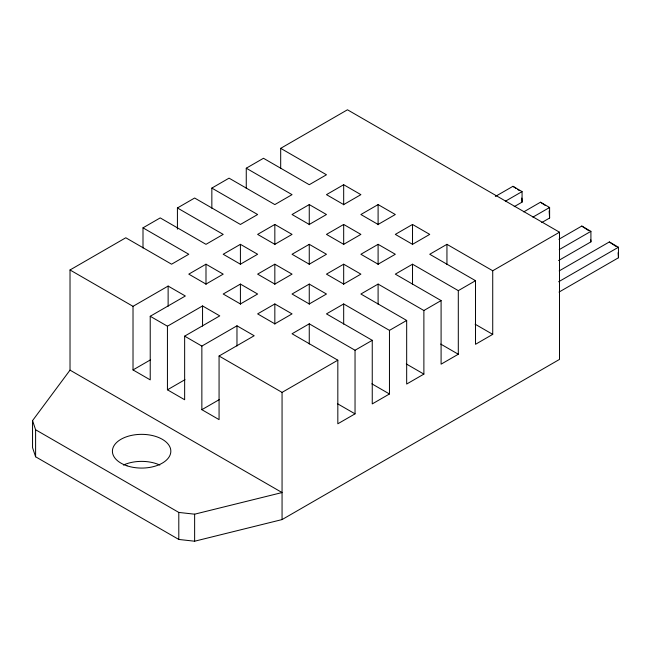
<?xml version="1.0" encoding="UTF-8"?>
<svg xmlns="http://www.w3.org/2000/svg" width="651" height="651" viewBox="0 0 651 651"><rect width="100%" height="100%" fill="white"/><g stroke="black" fill="none" stroke-linecap="round" stroke-linejoin="round"><path stroke-width="0.98" d="M280.687 168.528L280.687 148.338L347.463 109.783L559.51 232.204L559.51 359.401L282.062 519.579L194.633 541.217L178.797 539.451L35.602 456.782L32.55 447.636L32.55 420.611L70.023 370.134L70.023 269.97L125.789 237.77L171.571 264.2L188.782 254.264L143 227.834L143 248.023M548.948 207.889L549.607 207.482L540.476 202.217L523.762 211.868M143 227.834L160.211 217.898L205.993 244.328L223.203 234.393L177.422 207.962L177.422 229.16M177.422 207.962L194.633 198.026L240.414 224.457L257.625 214.521L211.844 188.09L211.844 208.279M211.844 188.09L229.054 178.154L274.836 204.585L292.047 194.649L246.265 168.21L246.265 188.399M246.265 168.21L263.476 158.274L309.258 184.713L326.468 174.769L280.687 148.338M133.016 306.336L168.129 286.066L185.34 296.002L150.226 316.272L150.226 379.867L133.016 369.931L133.016 306.336L70.023 269.97M205.993 264.2L188.782 274.136L205.993 284.08L223.203 274.136L205.993 264.2L205.993 284.389M240.414 244.328L223.203 254.264L240.414 264.2L257.625 254.264L240.414 244.328L240.414 264.518M274.836 224.457L257.625 234.393L274.836 244.328L292.047 234.393L274.836 224.457L274.836 244.646M309.258 204.585L292.047 214.521L309.258 224.457L326.468 214.521L309.258 204.585L309.258 224.774M343.679 184.713L326.468 194.649L343.679 204.585L360.89 194.649L343.679 184.713L343.679 204.902M167.437 326.208L202.551 305.937L219.761 315.873L184.648 336.144L184.648 399.738L167.437 389.803L167.437 326.208L150.226 316.272M240.414 284.08L223.203 294.016L240.414 303.952L257.625 294.016L240.414 284.08L240.414 304.269M274.836 264.2L257.625 274.136L274.836 284.08L292.047 274.136L274.836 264.2L274.836 284.389M309.258 244.328L292.047 254.264L309.258 264.2L326.468 254.264L309.258 244.328L309.258 264.518M343.679 224.457L326.468 234.393L343.679 244.328L360.89 234.393L343.679 224.457L343.679 244.646M378.101 204.585L360.89 214.521L378.101 224.457L395.312 214.521L378.101 204.585L378.101 224.774M133.016 369.931L150.568 359.8M201.859 346.08L236.972 325.809L254.183 335.745L219.07 356.016L219.07 419.618L201.859 409.682L201.859 346.08L184.648 336.144M274.836 303.952L257.625 313.888L274.836 323.824L292.047 313.888L274.836 303.952L274.836 324.141M309.258 284.08L292.047 294.016L309.258 303.952L326.468 294.016L309.258 284.08L309.258 304.269M343.679 264.2L326.468 274.136L343.679 284.08L360.89 274.136L343.679 264.2L343.679 284.389M378.101 244.328L360.89 254.264L378.101 264.2L395.312 254.264L378.101 244.328L378.101 264.518M412.522 224.457L395.312 234.393L412.522 244.328L429.733 234.393L412.522 224.457L412.522 244.646M495.346 196.472L512.939 186.316L522.069 191.589L522.069 202.127L514.2 206.668M167.437 389.803L184.99 379.671M505.355 201.24L522.069 191.589M309.258 323.824L292.047 333.76L337.828 360.19L337.828 423.785L355.039 413.849L355.039 350.254L309.258 323.824L309.258 344.013M343.679 303.952L326.468 313.888L372.25 340.318L372.25 403.913L389.461 393.977L389.461 330.382L343.679 303.952L343.679 324.141M378.101 284.08L360.89 294.016L406.672 320.447L406.672 384.041L423.882 374.105L423.882 310.511L378.101 284.08L378.101 304.269M412.522 264.2L395.312 274.136L441.093 300.575L441.093 364.169L458.304 354.234L458.304 290.639L412.522 264.2L412.522 284.389M492.726 270.759L446.944 244.328L429.733 254.264L475.515 280.695L475.515 344.298L492.726 334.362L492.726 270.759L559.51 232.204M532.892 217.133L549.607 207.482L549.607 218.02L541.738 222.569M201.859 409.682L219.411 399.543M219.07 356.016L282.062 392.39L337.828 360.19M355.039 350.254L372.25 340.318M389.461 330.382L406.672 320.447M423.882 310.511L441.093 300.575M458.304 290.639L475.515 280.695M558.908 239.267L581.782 226.06L590.913 231.333L590.913 241.871L558.566 260.546M559.242 249.618L590.913 231.333M559.176 270.914L609.32 241.96L618.45 247.234L618.45 257.772L559.006 292.096M558.623 281.769L618.45 247.234M32.55 420.611L35.602 429.75L178.797 512.427L194.633 514.184L282.062 492.555L70.023 370.134M475.116 324.19L492.726 334.362M440.694 344.062L458.304 354.234M406.273 363.942L423.882 374.105M371.851 383.813L389.461 393.977M337.43 403.685L355.039 413.849M609.32 241.96L616.253 246.607M581.782 226.06L588.716 230.706M540.476 202.217L545.099 205.309M512.939 186.316L516.015 188.375M517.561 189.408L519.099 190.442M618.116 252.702L618.45 257.772M590.783 239.845L590.913 241.871M549.143 210.924L549.607 218.02M521.801 198.067L522.069 202.127M446.944 244.328L446.944 264.518M282.062 392.39L282.062 519.579M236.972 325.809L236.972 345.998M202.551 305.937L202.551 326.127M194.633 514.184L194.633 541.217M178.797 512.427L178.797 539.451M168.129 286.066L168.129 306.255M35.602 429.75L35.602 456.782M123.405 465.058A29.205 16.861 0 0 1 159.837 465.058M127.018 465.815A29.205 16.861 0 0 0 170.831 451.216A29.205 16.861 0 0 0 127.018 436.609A29.205 16.861 0 0 0 127.018 465.815"/></g></svg>
